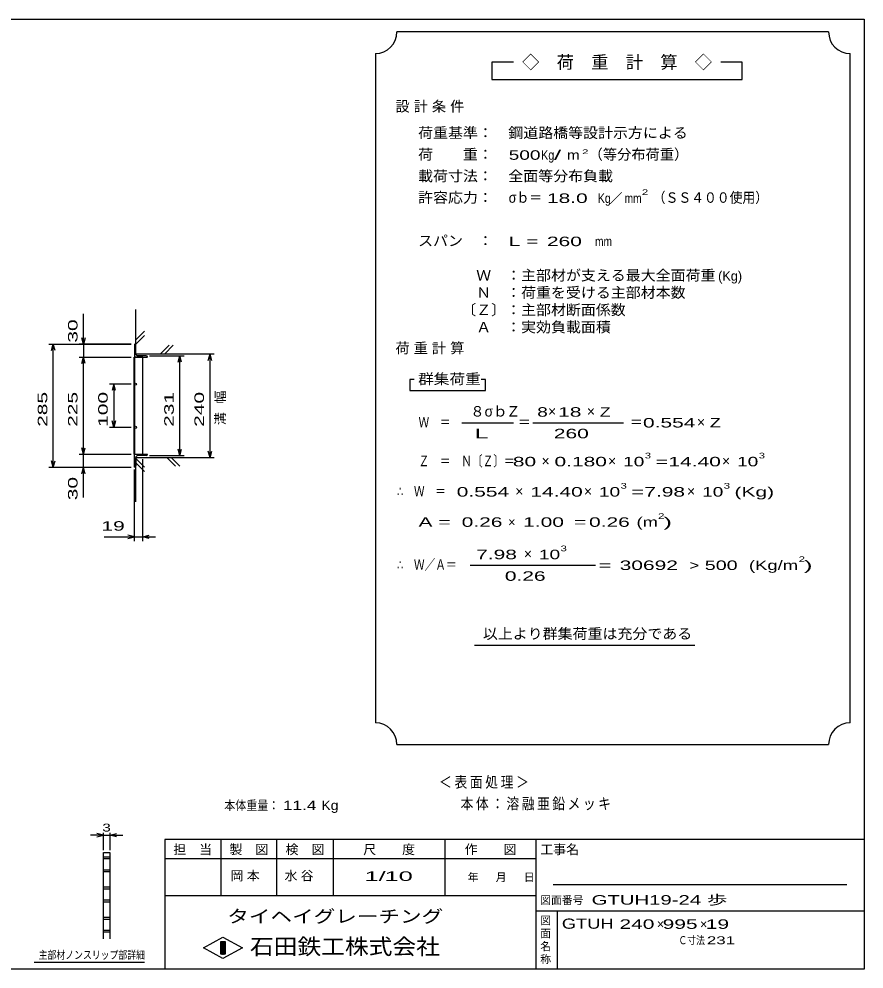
# Model space of a CAD drawing. Units: millimetres, scale not verified. Extents: x -1820 to 1731, y -1282 to 1054.
# Drawn here: x -227 to 1731, y -1146 to 1054 of the extents above; entities that cross this region are included whole.
import ezdxf
from ezdxf.enums import TextEntityAlignment as Align

# ---------------------------------------------------------------- set-up
doc = ezdxf.new("R2010")
doc.units = ezdxf.units.MM
doc.header["$LTSCALE"] = 10
for name, color, linetype, lineweight in [('0_2', 150, 'Continuous', 25), ('16', 3, 'Continuous', 25), ('22', 4, 'Continuous', 25), ('24', 2, 'Continuous', 25), ('32', 4, 'Continuous', 25)]:
    doc.layers.add(name, color=color, linetype=linetype, lineweight=lineweight)
doc.styles.add('ベクトル', font='')
doc.styles.get('ベクトル').set_extended_font_data('ベクトル')

msp = doc.modelspace()

# ---------------------------------------------------------------- linework, layer by layer
at = {"layer": '0_2'}
for p, q in [((-1729, 1053.5), (1731, 1053.5)), ((1731, 1053.5), (1731, -1146.5)), ((1731, -846.5), (111, -846.5)), ((111, -846.5), (111, -1146.5)), ((241, -846.5), (241, -976.5)), ((371, -976.5), (371, -846.5)), ((501, -846.5), (501, -976.5)), ((761, -976.5), (761, -846.5)), ((971, -846.5), (971, -1146.5)), ((971, -891.5), (111, -891.5)), ((1691, -951.5), (1011, -951.5)), ((111, -976.5), (971, -976.5)), ((971, -1011.5), (1731, -1011.5)), ((1021, -1146.5), (1021, -1011.5)), ((201, -1097.5), (246, -1072.5)), ((246, -1072.5), (291, -1097.5)), ((246, -1122.5), (201, -1097.5)), ((241, -1082.5), (251, -1082.5)), ((241, -1112.5), (241, -1082.5)), ((241, -1082.5), (243, -1082.5)), ((243, -1082.5), (243, -1112.5)), ((245, -1112.5), (245, -1082.5)), ((245, -1082.5), (247, -1082.5)), ((291, -1097.5), (246, -1122.5)), ((247, -1082.5), (247, -1112.5)), ((249, -1112.5), (249, -1082.5)), ((249, -1082.5), (251, -1082.5)), ((251, -1082.5), (251, -1112.5)), ((251, -1082.5), (251, -1112.5)), ((251, -1112.5), (241, -1112.5)), ((243, -1112.5), (245, -1112.5)), ((247, -1112.5), (249, -1112.5)), ((1731, -1146.5), (-1729, -1146.5))]:
    msp.add_line(p, q, dxfattribs=at)
at = {"layer": '16'}
for p, q in [((41, 300.5), (41, 270.5)), ((44, 278.5), (44, 297.5)), ((40.3, 45.5), (40.3, 270.5)), ((40.3, 270.5), (41, 270.5)), ((41, 270.5), (71, 270.5)), ((41, 270.5), (41, 45.5)), ((60, 270.5), (41, 270.5)), ((68, 273.5), (49, 273.5)), ((60, 45.5), (60, 270.5)), ((41, 45.5), (40.3, 45.5)), ((41, 45.5), (71, 45.5)), ((41, 15.5), (41, 45.5)), ((41, 45.5), (60, 45.5)), ((44, 37.5), (44, 18.5)), ((68, 42.5), (49, 42.5))]:
    msp.add_line(p, q, dxfattribs=at)
for centre in [(43.5, 208), (43.5, 108)]:
    msp.add_circle(centre, 2.5, dxfattribs=at)
for centre, radius, start, end in [((41, 297.5), 3, 0, 90), ((49, 278.5), 5, 180, 270), ((68, 270.5), 3, 0, 90), ((68, 45.5), 3, 270, 0), ((49, 37.5), 5, 90, 180), ((41, 18.5), 3, 270, 0)]:
    msp.add_arc(centre, radius, start, end, dxfattribs=at)
at = {"layer": '22'}
for p, q in [((44, 278), (44, 380.5)), ((-77, 300.5), (-77, 370.5)), ((44, 310.5), (64, 330.5)), ((-77, 300.5), (-81, 315.5)), ((-73, 315.5), (-77, 300.5)), ((44, 300.5), (64, 320.5)), ((-157, 300.5), (33, 300.5)), ((-151, 285.5), (-147, 300.5)), ((-143, 285.5), (-147, 300.5)), ((-147, 15.5), (-147, 300.5)), ((33, 300.5), (-87, 300.5)), ((-77, 300.5), (-77, 270.5)), ((101, 278), (121, 298)), ((111, 278), (131, 298)), ((-87, 270.5), (33, 270.5)), ((-81, 255.5), (-77, 270.5)), ((-73, 255.5), (-77, 270.5)), ((-77, 45.5), (-77, 270.5)), ((44, 278), (226, 278)), ((76, 273.5), (156, 273.5)), ((142, 258.5), (146, 273.5)), ((150, 258.5), (146, 273.5)), ((146, 42.5), (146, 273.5)), ((212, 263), (216, 278)), ((220, 263), (216, 278)), ((216, 38), (216, 278)), ((33, 208), (-17, 208)), ((-7, 208), (-11, 193)), ((-3, 193), (-7, 208)), ((-7, 208), (-7, 108)), ((-7, 108), (-11, 123)), ((-3, 123), (-7, 108)), ((-17, 108), (33, 108)), ((-87, 45.5), (33, 45.5)), ((-77, 45.5), (-81, 60.5)), ((-77, 45.5), (-73, 60.5)), ((-77, 15.5), (-77, 45.5)), ((146, 42.5), (142, 57.5)), ((146, 42.5), (150, 57.5)), ((216, 38), (212, 53)), ((216, 38), (220, 53)), ((-147, 15.5), (-151, 30.5)), ((-147, 15.5), (-143, 30.5)), ((44, 38), (226, 38)), ((44, -64.5), (44, 38)), ((64, 15.5), (44, 35.5)), ((64, 5.5), (44, 25.5)), ((60, -155.5), (60, 34.5)), ((76, 42.5), (156, 42.5)), ((136, 18), (116, 38)), ((146, 18), (126, 38)), ((-157, 15.5), (33, 15.5)), ((-87, 15.5), (33, 15.5)), ((-81, 0.5), (-77, 15.5)), ((-73, 0.5), (-77, 15.5)), ((-77, -54.5), (-77, 15.5)), ((41, -155.5), (41, 10.5)), ((-29, -145.5), (41, -145.5)), ((41, -145.5), (26, -141.5)), ((26, -149.5), (41, -145.5)), ((41, -145.5), (60, -145.5)), ((60, -145.5), (75, -141.5)), ((75, -149.5), (60, -145.5)), ((60, -145.5), (90, -145.5))]:
    msp.add_line(p, q, dxfattribs=at)
at = {"layer": '24', "color": 4}
for p, q in [((1649, 1023.5), (649, 1023.5)), ((599, 973.5), (599, -576.5)), ((1699, -576.5), (1699, 973.5)), ((919, 953.5), (869, 953.5)), ((869, 953.5), (869, 913.5)), ((1449, 953.5), (1399, 953.5)), ((1449, 913.5), (1449, 953.5)), ((869, 913.5), (1449, 913.5)), ((689, 218.5), (679, 218.5)), ((679, 218.5), (679, 193.5)), ((854, 218.5), (844, 218.5)), ((854, 193.5), (854, 218.5)), ((679, 193.5), (854, 193.5)), ((799, 118.5), (919, 118.5)), ((964, 118.5), (1174, 118.5)), ((819, -211.5), (1109, -211.5)), ((829, -396.5), (1339, -396.5)), ((649, -626.5), (1649, -626.5))]:
    msp.add_line(p, q, dxfattribs=at)
for centre, start, end in [((599, 1023.5), 270, 0), ((1699, 1023.5), 180, 270), ((599, -626.5), 0, 90), ((1699, -626.5), 90, 180)]:
    msp.add_arc(centre, 50, start, end, dxfattribs=at)
at = {"layer": '32'}
for p, q in [((-31, -836.5), (-46, -832.5)), ((-31, -871.5), (-31, -831.5)), ((-16, -831.5), (-16, -871.5)), ((-16, -836.5), (-1, -832.5)), ((-31, -836.5), (-61, -836.5)), ((-46, -840.5), (-31, -836.5)), ((-31, -836.5), (-16, -836.5)), ((-1, -840.5), (-16, -836.5)), ((-16, -836.5), (14, -836.5)), ((-31, -876.5), (-16, -876.5)), ((-31, -1076.5), (-31, -876.5)), ((-16, -876.5), (-16, -1076.5)), ((-31, -886.5), (-16, -886.5)), ((-16, -891.5), (-31, -891.5)), ((-31, -916.5), (-16, -916.5)), ((-16, -921.5), (-31, -921.5)), ((-31, -956.5), (-16, -956.5)), ((-16, -961.5), (-31, -961.5)), ((-31, -986.5), (-16, -986.5)), ((-16, -991.5), (-31, -991.5)), ((-31, -1026.5), (-16, -1026.5)), ((-16, -1031.5), (-31, -1031.5)), ((-31, -1056.5), (-16, -1056.5)), ((-16, -1061.5), (-31, -1061.5)), ((64, -1131.5), (-191, -1131.5))]:
    msp.add_line(p, q, dxfattribs=at)

# ---------------------------------------------------------------- texts
at = {"layer": '0_2', "style": 'ベクトル'}
for s, height, p in [('担\u3000当', 21.99, (131, -869.5)), ('製\u3000図', 21.99, (261, -869.5)), ('検\u3000図', 21.99, (391, -869.5)), ('尺\u3000\u3000度', 21.99, (571, -869.5)), ('作\u3000\u3000図', 21.99, (806, -869.5)), ('工事名', 21.99, (981, -869.5)), ('年', 18.33, (813, -934)), ('月', 18.33, (878, -934)), ('日', 18.33, (943, -934)), ('図面番号', 18.33, (981, -987)), ('図', 18.33, (981, -1034)), ('面', 18.33, (981, -1064)), ('名', 18.33, (981, -1094)), ('称', 18.33, (981, -1124))]:
    msp.add_text(s, height=height, dxfattribs=at).set_placement(p, align=Align.MIDDLE_LEFT)
at = {"layer": '0_2', "color": 222, "style": 'ベクトル'}
for s, height, width, p in [('タイヘイグレーチング', 29.33, 1.25, (256, -1024.5)), ('石田鉄工株式会社', 36.66, 1.1, (308.5, -1094.5))]:
    msp.add_text(s, height=height, dxfattribs=dict(at, width=width)).set_placement(p, align=Align.MIDDLE_LEFT)
at = {"layer": '22', "color": 2, "style": 'ベクトル', "width": 1.65}
for s, p in [(' 30 ', (-102, 290.5)), (' 285 ', (-172, 95.5)), (' 225 ', (-102, 95.5)), (' 100 ', (-32, 95.5)), (' 231 ', (121, 95.5)), (' 240 ', (191, 95.5)), (' 30 ', (-102, -74.5))]:
    msp.add_text(s, height=21.99, rotation=90, dxfattribs=at).set_placement(p, align=Align.MIDDLE_LEFT)
at = {"layer": '22', "color": 2, "style": 'ベクトル'}
for s, height, width, p in [(' 19 ', 21.99, 1.65, (-49, -120.5)), ('本体重量：', 21.99, 0.85, (249, -767.5)), (' 11.4', 21.99, 1.35, (374, -767.5)), ('Kg', 21.99, 1.1, (474, -767.5)), ('1/', 21.99, 2, (574, -931.5)), (' 10 ', 21.99, 2, (604, -931.5)), ('GTUH19-24 歩                        ', 21.99, 1.6, (1100, -986.5)), ('GTUH', 23.46, 1.35, (1031, -1041.5)), (' 240 ', 21.99, 1.65, (1151, -1042.5)), (' 995 ', 21.99, 1.65, (1251, -1042.5)), (' 19 ', 21.99, 1.65, (1351, -1042.5)), ('Ｃ寸法：', 18.33, 0.8, (1301, -1080)), (' 231 ', 18.33, 1.6, (1356, -1080))]:
    msp.add_text(s, height=height, dxfattribs=dict(at, width=width)).set_placement(p, align=Align.MIDDLE_LEFT)
for p in [(1251, -1042.5), (1351, -1042.5)]:
    msp.add_text('×', height=21.99, dxfattribs=at).set_placement(p, align=Align.MIDDLE_LEFT)
at = {"layer": '22', "color": 2, "insert": (241, 113), "char_height": 21.99, "attachment_point": 4, "rotation": 90, "style": 'ベクトル'}
msp.add_mtext('\\T1.67;溝幅', dxfattribs=at)
at = {"layer": '22', "color": 2, "attachment_point": 4, "style": 'ベクトル'}
for s, insert, char_height in [('\\T1.2;\\W0.85;＜表面処理＞', (746.5, -715), 25.66), ('\\T1.19;\\W0.85;本体：溶融亜鉛メッキ', (796.5, -765), 25.66), ('\\T1.25;岡本\u3000', (263.5, -931.5), 21.99), ('\\T1.25;水谷\u3000', (388.5, -931.5), 21.99)]:
    msp.add_mtext(s, dxfattribs=dict(at, insert=insert, char_height=char_height))
at = {"layer": '24', "style": 'ベクトル'}
for s, height, p in [('◇\u3000荷\u3000重\u3000計\u3000算\u3000◇', 29.33, (939, 953.5)), ('（等分布荷重）', 24.19, (1093, 740)), ('／', 21.99, (1141.5, 638.5)), ('(Kg)', 21.99, (1393, 458.5)), ('８', 24.19, (819, 145)), ('σｂ', 24.19, (852, 145)), ('Ｚ', 24.19, (902, 145)), ('×', 24.19, (999, 145)), ('×', 24.19, (1089, 145)), ('×', 24.19, (1344, 120)), ('×', 24.19, (984, 30)), ('×', 24.19, (1138, 30)), ('×', 24.19, (1402, 30)), ('×', 24.19, (923, -40)), ('×', 24.19, (1082, -40)), ('×', 24.19, (1321, -40)), ('×', 21.99, (906.5, -111.5)), ('×', 24.19, (943, -185))]:
    msp.add_text(s, height=height, dxfattribs=at).set_placement(p, align=Align.MIDDLE_LEFT)
for s, height, width, p in [('荷重基準：\u3000', 24.19, 1.05, (698, 790)), ('鋼道路橋等設計示方による', 24.19, 1.05, (907, 790)), ('荷\u3000\u3000重：\u3000', 24.19, 1.05, (698, 740)), ('500', 21.99, 1.5, (908, 738.5)), ('Kg', 21.99, 0.85, (983, 738.5)), ('/', 21.99, 2, (1013, 738.5)), ('2', 11, 1.8, (1078, 746)), ('m', 21.99, 1.2, (1043, 738.5)), ('載荷寸法：\u3000', 24.19, 1.05, (698, 690)), ('全面等分布負載', 24.19, 1.05, (907, 690)), ('許容応力：\u3000', 24.19, 1.05, (698, 640)), ('σｂ＝', 24.19, 0.9, (908, 640)), (' 18.0', 21.99, 1.65, (983, 638.5)), ('Kg', 21.99, 0.85, (1114, 638.5)), ('mm', 21.99, 0.8, (1176.5, 638.5)), ('2', 13.2, 1.5, (1216.5, 652.5)), ('（ＳＳ４００使用）', 24.19, 0.9, (1241.5, 640)), ('スパン\u3000：\u3000', 24.19, 1.05, (698, 540)), ('L =', 21.99, 1.65, (908, 538.5)), (' 260 ', 21.99, 1.65, (983, 538.5)), ('mm', 21.99, 0.8, (1108, 538.5)), ('\u3000Ｗ\u3000：主部材が支える最大全面荷重', 24.19, 1.05, (798, 460)), ('\u3000Ｎ\u3000：荷重を受ける主部材本数', 24.19, 1.05, (798, 420)), ('〔Ｚ〕：主部材断面係数', 24.19, 1.05, (798, 380)), ('\u3000Ａ\u3000：実効負載面積', 24.19, 1.05, (798, 340)), ('群集荷重', 24.19, 1.1, (698, 220)), ('8', 21.99, 1.5, (974, 143.5)), (' 18 ', 21.99, 1.65, (1009, 143.5)), ('Z', 21.99, 1.4, (1119, 143.5)), ('Ｗ\u3000＝', 24.19, 0.75, (699, 120)), ('＝', 24.19, 0.9, (929, 120)), ('＝', 24.19, 0.9, (1189, 120)), ('0.554', 21.99, 1.65, (1219, 118.5)), ('Z', 21.99, 1.4, (1374, 118.5)), (' 260 ', 21.99, 1.65, (999, 93.5)), ('Ｚ\u3000＝\u3000Ｎ〔Ｚ〕＝', 24.19, 0.75, (699, 30)), ('3', 13.2, 1.5, (1223, 42.5)), ('3', 13.2, 1.5, (1487, 42.5)), (' 80 ', 21.99, 1.65, (904, 28.5)), ('0.180', 21.99, 1.65, (1014, 28.5)), ('10', 21.99, 1.5, (1173, 28.5)), ('=', 21.99, 1.7, (1248, 28.5)), ('14.40', 21.99, 1.65, (1278, 28.5)), ('10', 21.99, 1.5, (1437, 28.5)), ('3', 13.2, 1.5, (1167, -27.5)), ('3', 13.2, 1.5, (1406, -27.5)), ('∴\u3000Ｗ\u3000＝', 24.19, 0.75, (649, -40)), (' 0.554', 21.99, 1.65, (774, -41.5)), ('14.40', 21.99, 1.65, (958, -41.5)), ('10', 21.99, 1.5, (1117, -41.5)), ('=', 21.99, 1.7, (1192, -41.5)), ('7.98', 21.99, 1.65, (1222, -41.5)), ('10', 21.99, 1.5, (1356, -41.5)), ('(Kg)', 21.99, 1.65, (1431, -41.5)), ('A = ', 21.99, 1.65, (699, -111.5)), ('0.26', 21.99, 1.65, (799, -111.5)), ('1.00', 21.99, 1.65, (941.5, -111.5)), ('=', 21.99, 1.7, (1059, -111.5)), ('0.26', 21.99, 1.65, (1094, -111.5)), ('(m', 21.99, 1.45, (1204, -111.5)), ('2', 13.2, 1.5, (1254, -97.5)), (')', 21.99, 2, (1266.5, -111.5)), (' 7.98', 21.99, 1.65, (819, -186.5)), ('10', 21.99, 1.5, (978, -186.5)), ('3', 13.2, 1.5, (1028, -172.5)), ('∴\u3000Ｗ／Ａ＝', 24.19, 0.75, (649, -210)), ('2', 13.2, 1.5, (1579.5, -197.5)), ('=', 21.99, 1.7, (1116.5, -211.5)), (' 30692 ', 21.99, 1.65, (1151.5, -211.5)), ('>', 21.99, 1.3, (1326.5, -211.5)), (' 500 ', 21.99, 1.55, (1349.5, -211.5)), ('(Kg/m', 21.99, 1.45, (1464.5, -211.5)), (')', 21.99, 2, (1592, -211.5)), ('0.26', 21.99, 1.65, (899, -236.5)), ('以上より群集荷重は充分である', 24.19, 1.05, (848, -370))]:
    msp.add_text(s, height=height, dxfattribs=dict(at, width=width)).set_placement(p, align=Align.MIDDLE_LEFT)
at = {"layer": '24', "attachment_point": 4, "style": 'ベクトル'}
for s, insert, char_height in [('\\T1.28;設計条件', (645.5, 850), 24.19), ('\\T1.28;荷重計算', (645.5, 290), 24.19), ('\\T1.5;\\W2;\\~L\\~', (804, 93.5), 21.99)]:
    msp.add_mtext(s, dxfattribs=dict(at, insert=insert, char_height=char_height))
at = {"layer": '32', "color": 2, "style": 'ベクトル'}
for s, width, p in [('3', 1.45, (-33.5, -819)), ('主部材ノンスリップ部詳細', 0.8, (-181, -1114))]:
    msp.add_text(s, height=18.33, dxfattribs=dict(at, width=width)).set_placement(p, align=Align.MIDDLE_LEFT)

doc.saveas('drawing.dxf')
